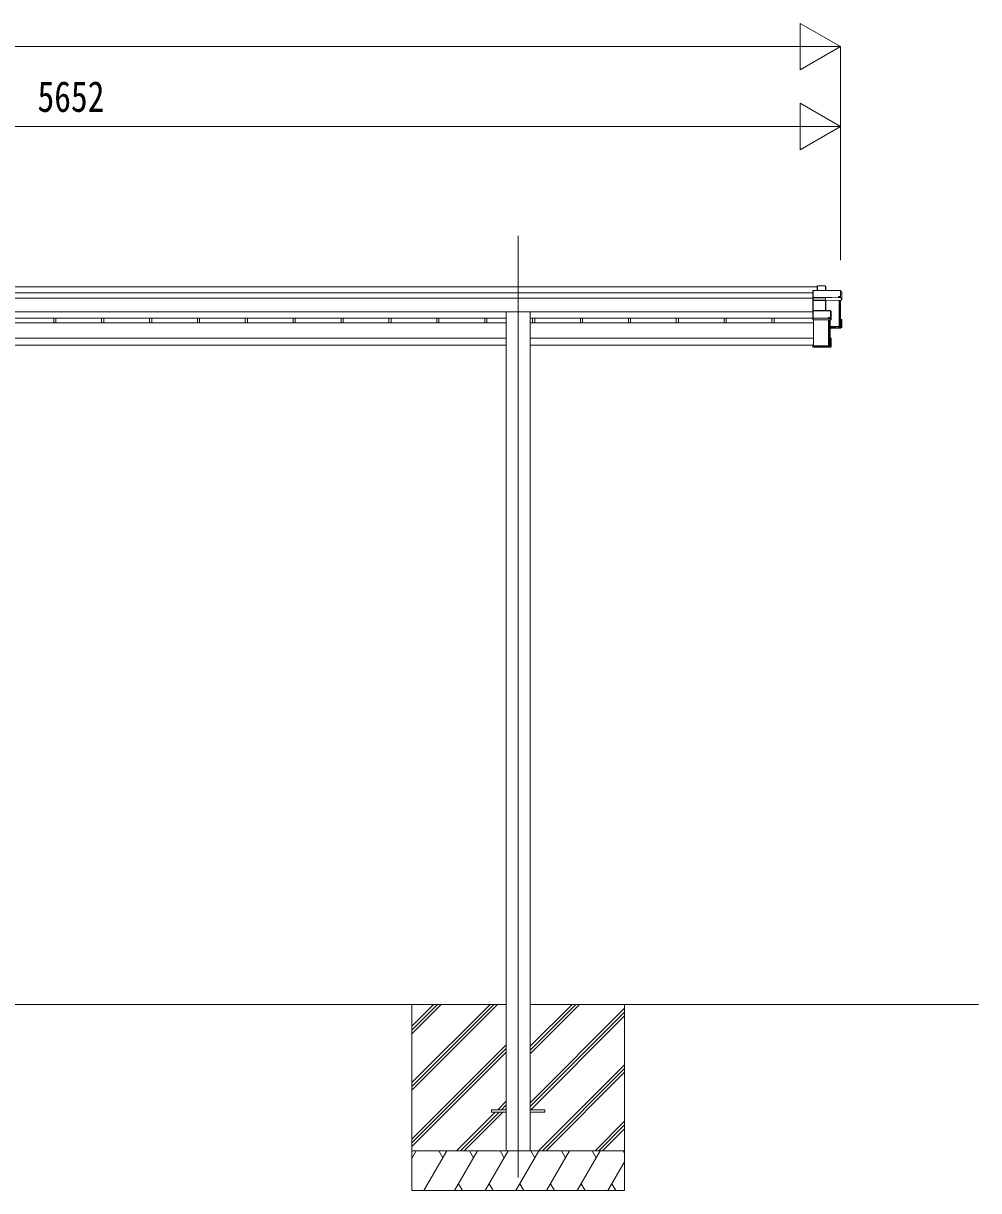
# Model space of a CAD drawing. Units: millimetres, scale not verified. Extents: x -14718 to 14718, y -10395 to 10395.
# Drawn here: x 2952 to 6544, y -6516 to -2127 of the extents above; entities that cross this region are included whole.
import ezdxf
from ezdxf.enums import TextEntityAlignment as Align

# ---------------------------------------------------------------- set-up
doc = ezdxf.new("R2010")
doc.units = ezdxf.units.MM
doc.header["$LTSCALE"] = 40
for name, color, linetype, lineweight in [('0-3_YKK_12', 40, 'Continuous', 18), ('0-4_YKK_13', 120, 'Continuous', 18), ('0-5_YKK_A1', 120, 'Continuous', 18), ('0-6_YKK_D', 200, 'Continuous', 18)]:
    doc.layers.add(name, color=color, linetype=linetype, lineweight=lineweight)
doc.styles.add('ＭＳ ゴシック', font='')
doc.styles.get('ＭＳ ゴシック').set_extended_font_data('MS Gothic')

msp = doc.modelspace()

# ---------------------------------------------------------------- linework, layer by layer
at = {"layer": '0-3_YKK_12'}
for p, q in [((4812.96, -2926.01), (4812.96, -3403.75)), ((4812.96, -3403.75), (4812.96, -6465.59))]:
    msp.add_line(p, q, dxfattribs=at)
at = {"layer": '0-4_YKK_13'}
for p, q in [((5937.06, -3114.21), (5937.91, -3113.27)), ((5937.06, -3130.97), (5937.06, -3114.21)), ((5937.91, -3130.97), (5937.91, -3113.27)), ((5938.05, -3113.16), (5967.62, -3113.16)), ((5967.62, -3113.61), (5967.62, -3113.16)), ((5968.05, -3113.41), (5969.8, -3116.4)), ((5968.11, -3113.66), (5968.11, -3130.97)), ((5969.86, -3116.65), (5968.11, -3113.66)), ((5921.91, -3131.08), (5921.06, -3132.02)), ((5921.06, -3157.44), (5921.06, -3132.02)), ((5921.92, -3158.15), (5921.06, -3157.44)), ((5921.06, -3166.94), (5921.06, -3157.44)), ((5922.06, -3131.42), (5922.06, -3157.8)), ((6024.09, -3131.42), (5922.06, -3131.42)), ((5922.06, -3157.8), (5968.54, -3157.8)), ((5922.06, -3158.35), (5922.06, -3167.7)), ((5968.56, -3158.35), (5922.06, -3158.35)), ((5922.21, -3130.97), (6024.09, -3130.97)), ((5968.54, -3157.8), (6016.56, -3155.71)), ((6016.56, -3156.26), (5968.56, -3158.35)), ((5968.56, -3158.35), (5968.56, -3158.35)), ((5968.56, -3167.72), (5968.56, -3158.35)), ((5969.86, -3130.97), (5969.86, -3116.65)), ((6016.56, -3155.71), (6016.56, -3156.26)), ((6024.09, -3131.42), (6024.09, -3130.97)), ((6024.09, -3153.29), (6024.09, -3131.42)), ((6024.52, -3131.22), (6028.93, -3138.76)), ((6024.58, -3153.34), (6025.04, -3154.13)), ((6025.04, -3157.13), (6025.04, -3154.13)), ((6025.04, -3157.13), (6028.99, -3167.64)), ((6028.99, -3167.64), (6028.99, -3139)), ((5922.19, -3167.89), (5921.06, -3166.94)), ((5921.06, -3207.74), (5921.06, -3166.94)), ((5922.06, -3167.7), (5968.09, -3167.7)), ((5922.06, -3168.24), (5922.06, -3206.72)), ((5968.09, -3167.7), (5968.09, -3168.24)), ((5968.58, -3168.33), (5968.58, -3206.72)), ((5969.45, -3170.63), (5968.58, -3168.33)), ((5969.06, -3167.83), (5969.95, -3170.2)), ((5969.48, -3206.72), (5969.48, -3170.51)), ((5969.95, -3170.2), (6028.99, -3167.64)), ((5921.92, -3206.85), (5921.06, -3207.74)), ((5921.06, -3234.71), (5921.06, -3207.74)), ((5921.92, -3235.43), (5921.06, -3234.71)), ((5921.06, -3240.09), (5921.06, -3234.71)), ((5921.06, -3240.09), (5921.06, -3240.09)), ((5922.06, -3240.93), (5921.06, -3240.09)), ((5922.06, -3206.72), (5986.51, -3206.72)), ((5922.06, -3207.17), (5922.06, -3235.08)), ((5922.06, -3235.08), (5978.99, -3235.08)), ((5922.06, -3235.62), (5922.06, -3240.93)), ((5978.99, -3235.62), (5922.06, -3235.62)), ((5922.06, -3240.93), (5988.48, -3240.93)), ((5978.99, -3232.56), (5986.51, -3232.56)), ((5978.99, -3235.08), (5978.99, -3232.56)), ((5978.99, -3235.08), (5978.99, -3235.62)), ((5978.99, -3236.87), (5978.99, -3235.62)), ((5986.98, -3236.87), (5978.99, -3236.87)), ((5986.51, -3206.72), (5986.51, -3207.17)), ((5986.81, -3206.82), (5988.77, -3208.22)), ((5988.48, -3240.93), (5986.98, -3236.87)), ((5987.01, -3232.61), (5987.47, -3233.4)), ((5987.47, -3236.37), (5987.47, -3233.4)), ((5987.47, -3236.37), (5988.98, -3240.43)), ((5988.98, -3240.43), (5988.98, -3208.62)), ((6025.06, -3240.44), (6028.53, -3240.44)), ((6025.06, -3240.55), (6028.85, -3240.55)), ((6025.06, -3241.31), (6028.05, -3241.31)), ((6025.06, -3245.36), (6026.55, -3242.8)), ((6025.06, -3242.8), (6026.55, -3242.8)), ((6026.55, -3267.12), (6026.55, -3242.8)), ((6028.05, -3241.31), (6028.88, -3240.58)), ((6028.05, -3241.31), (6028.05, -3268.55)), ((6028.99, -3269.55), (6028.99, -3240.91)), ((5985.06, -3268.93), (6026.55, -3267.12)), ((6028.05, -3268.55), (5985.06, -3270.42)), ((6016.56, -3273.24), (5985.06, -3274.61)), ((6016.56, -3273.24), (5988.98, -3274.44)), ((6025.04, -3272.54), (6016.56, -3272.91)), ((6016.56, -3272.91), (6016.56, -3273.24)), ((6022.21, -3263.84), (6022.21, -3267.31)), ((6025.04, -3272.54), (6028.99, -3269.55)), ((5921.06, -3335.49), (5923.06, -3335.49)), ((5921.06, -3335.49), (5921.06, -3335.94)), ((5923.06, -3335.94), (5923.06, -3335.49)), ((5988.48, -3310.04), (5985.06, -3310.04)), ((5985.06, -3310.88), (5988.03, -3310.88)), ((5986.53, -3312.38), (5985.06, -3312.38)), ((5986.53, -3340.31), (5986.53, -3312.38)), ((5988.98, -3342.35), (5988.98, -3310.54)), ((5921.06, -3335.94), (5921.06, -3341.81)), ((5921.06, -3335.94), (5923.06, -3335.94)), ((5988.03, -3341.81), (5921.06, -3341.81)), ((5922.06, -3342.84), (5921.06, -3341.81)), ((5921.92, -3344.12), (5921.06, -3343.23)), ((5922.06, -3342.84), (5988.48, -3342.84)), ((5922.06, -3344.25), (5922.06, -3342.84)), ((5978.99, -3344.25), (5922.06, -3344.25)), ((5978.99, -3344.25), (5922.06, -3344.25)), ((5923.06, -3335.94), (5923.06, -3340.31)), ((5923.06, -3340.31), (5986.53, -3340.31)), ((5978.99, -3343.92), (5978.99, -3344.25)), ((5986.98, -3343.92), (5978.99, -3343.92)), ((5978.99, -3344.25), (5978.99, -3344.25)), ((5984.64, -3339.57), (5984.64, -3340.31)), ((5988.48, -3342.84), (5986.98, -3343.92)), ((5988.77, -3342.75), (5987.27, -3343.82)), ((5988.84, -3342.69), (5988.03, -3341.81)), ((4712.96, -6211.09), (4712.96, -6220.09)), ((4767.96, -6211.09), (4712.96, -6211.09)), ((4767.96, -6220.09), (4712.96, -6220.09)), ((4912.96, -6211.09), (4857.96, -6211.09)), ((4912.96, -6220.09), (4857.96, -6220.09)), ((4912.96, -6211.09), (4912.96, -6220.09))]:
    msp.add_line(p, q, dxfattribs=at)
for points in [[(5967.62, -3130.97), (5967.62, -3113.61), (5938.26, -3113.61), (5938.26, -3130.97)], [(6016.56, -3155.71), (6016.56, -3153.29), (6024.09, -3153.29)], [(6025.04, -3157.13), (6016.56, -3157.5), (6016.56, -3156.26)], [(6028.99, -3139), (6024.58, -3131.46), (6024.58, -3153.34)], [(5968.09, -3206.72), (5968.09, -3168.24), (5922.06, -3168.24)], [(5968.56, -3167.72), (5968.55, -3167.72), (5968.55, -3167.72)], [(5986.51, -3232.56), (5986.51, -3207.17), (5922.06, -3207.17)], [(5988.98, -3208.62), (5987.01, -3207.22), (5987.01, -3232.61)], [(5985.06, -3271.46), (6028.99, -3269.55), (6028.99, -3269.55), (6028.05, -3268.55)], [(5988.84, -3310.16), (5988.03, -3310.88), (5988.03, -3341.81)], [(5921.06, -3341.81), (5921.06, -3341.81), (5921.06, -3343.23)]]:
    msp.add_lwpolyline(points, dxfattribs=at)
for centre, radius, start, end in [((5967.62, -3113.66), 0.5, 30.33313, 90), ((5967.73, -3115.02), 1.41, 74.15609, 94.61217), ((5967.62, -3113.66), 0.494, 359.98098, 30.32316), ((6024.09, -3131.47), 0.5, 30.33313, 90), ((6024.2, -3132.82), 1.41, 74.15609, 94.61217), ((6024.2, -3154.7), 1.41, 74.15609, 94.61217), ((6024.09, -3131.46), 0.494, 359.98098, 30.32316), ((5968.95, -3168.21), 0.63, 129.50604, 184.71108), ((5969.09, -3168.33), 0.502, 92.80646, 179.3843), ((5986.51, -3207.22), 0.5, 54.45407, 90), ((5986.63, -3208.58), 1.41, 74.15609, 94.61217), ((5986.63, -3233.97), 1.41, 74.15609, 94.61217), ((5986.52, -3207.22), 0.498, 0.1799, 54.43322)]:
    msp.add_arc(centre, radius, start, end, dxfattribs=at)
for centre, major_axis, ratio, start_param, end_param in [((5937.56, -3113.66), (-0.499, -0.499), 0.052408, 3.0892328, 3.8746309), ((5938.26, -3113.66), (-0.499, 0.499), 0.052408, 4.7647489, 5.550147), ((5922.26, -3131.47), (-0.372, 0.372), 0.900404, 5.4454273, 6.2308254), ((5921.56, -3131.47), (0.372, 0.372), 0.900404, 5.550147, 6.3355452), ((5921.56, -3157.85), (0.372, 0.372), 0.900404, 4.7952921, 5.550147), ((5921.56, -3157.85), (-0.498, 0.498), 0.083094, 3.2244958, 3.9793507), ((5968.54, -3157.85), (-0.011, 0.5), 0.002284, 3.307366, 4.8170591), ((5969.39, -3116.7), (0.257, 0.444), 0.891995, 5.2871388, 6.0006), ((5922.56, -3168.19), (-0.498, 0.498), 0.083094, 0.0829031, 0.837758), ((5922.56, -3168.19), (0.372, 0.372), 0.900404, 1.6536995, 2.4085544), ((5968.09, -3167.86), (-1, 0), 0.165356, 4.2226982, 4.712389), ((5968.09, -3168.36), (-0.5, 0), 0.226184, 4.2102939, 4.712389), ((5968.09, -3168.38), (-0.5, -0.046), 0.224394, 3.1821146, 4.1897293), ((5968.06, -3167.88), (-1, -0.045), 0.165035, 4.1904357, 4.1933299), ((5968.06, -3167.88), (-1, -0.045), 0.165035, 3.1952984, 4.1904357), ((5969.95, -3170.63), (-0.495, -0.086), 0.832908, 4.5579552, 6.0814725), ((5921.56, -3207.22), (0.5, 0.5), 0.02182, 6.2613687, 7.0162236), ((5921.56, -3207.22), (0.372, 0.372), 0.900404, 5.550147, 6.3050019), ((5921.56, -3235.13), (0.372, 0.372), 0.900404, 4.7952921, 5.550147), ((5921.56, -3235.13), (-0.498, 0.498), 0.083094, 3.2244958, 3.9793507), ((5986.97, -3236.37), (-0.479, 0.147), 0.993384, 1.8707271, 3.4377965), ((5988.5, -3240.51), (-0.498, -0.074), 0.830741, 1.394861, 2.1783957), ((5988.5, -3208.65), (0.169, 0.473), 0.931403, 5.0793173, 5.862852), ((5988.5, -3240.51), (0.289, 0.44), 0.847113, 4.5883003, 5.371835), ((6028.48, -3240.94), (-0.474, -0.272), 0.885613, 3.4570579, 4.242456), ((6028.52, -3240.87), (-0.491, 0.117), 0.873782, 4.1213673, 4.1933043), ((6028.52, -3240.86), (-0.257, 0.444), 0.891995, 4.1376391, 4.8511003), ((5988.5, -3310.46), (-0.498, 0.074), 0.830741, 4.1047896, 4.8883243), ((5988.5, -3310.46), (-0.289, 0.44), 0.847113, 4.052943, 4.8364777), ((5921.56, -3343.75), (-0.5, 0.5), 0.02182, 2.4085544, 3.1634093), ((5986.97, -3343.42), (-0.479, 0.147), 0.993384, 1.8707271, 2.4924516), ((5988.5, -3342.32), (0.255, 0.46), 0.938446, 3.6212269, 4.4047616), ((5988.5, -3342.32), (-0.169, 0.473), 0.931403, 3.561926, 4.3454607)]:
    msp.add_ellipse(centre, major_axis=major_axis, ratio=ratio, start_param=start_param, end_param=end_param, dxfattribs=at)
at = {"layer": '0-5_YKK_A1'}
for p, q in [((380.36, -3117.02), (5937.06, -3117.02)), ((380.36, -3139.89), (5921.06, -3139.89)), ((380.36, -3160.05), (5921.06, -3160.05)), ((6019.93, -3168.03), (6019.93, -3265.98)), ((6023.04, -3167.89), (6023.04, -3263.01)), ((6023.56, -3167.87), (6023.56, -3265.68)), ((6025.06, -3167.81), (6025.06, -3265.68)), ((380.36, -3211.25), (5921.06, -3211.25)), ((1558.27, -3235.57), (4767.77, -3235.57)), ((3066.81, -3235.57), (3066.81, -3252.2)), ((3074.96, -3235.57), (3074.96, -3252.2)), ((3246.81, -3235.57), (3246.81, -3252.2)), ((3254.96, -3235.57), (3254.96, -3252.2)), ((3426.81, -3235.57), (3426.81, -3252.2)), ((3434.96, -3235.57), (3434.96, -3252.2)), ((3606.81, -3235.57), (3606.81, -3252.2)), ((3614.96, -3235.57), (3614.96, -3252.2)), ((3786.81, -3235.57), (3786.81, -3252.2)), ((3794.96, -3235.57), (3794.96, -3252.2)), ((3966.81, -3235.57), (3966.81, -3252.2)), ((3974.96, -3235.57), (3974.96, -3252.2)), ((4146.81, -3235.57), (4146.81, -3252.2)), ((4154.96, -3235.57), (4154.96, -3252.2)), ((4326.81, -3235.57), (4326.81, -3252.2)), ((4334.96, -3235.57), (4334.96, -3252.2)), ((4506.81, -3235.57), (4506.81, -3252.2)), ((4514.96, -3235.57), (4514.96, -3252.2)), ((4686.81, -3235.57), (4686.81, -3252.2)), ((4694.96, -3235.57), (4694.96, -3252.2)), ((4767.76, -3211.25), (4767.76, -6365.59)), ((4858.16, -3211.25), (4858.16, -6365.59)), ((4858.17, -3235.57), (5921.06, -3235.57)), ((4866.91, -3235.57), (4866.91, -3252.2)), ((4875.06, -3235.57), (4875.06, -3252.2)), ((5046.91, -3235.57), (5046.91, -3252.2)), ((5055.06, -3235.57), (5055.06, -3252.2)), ((5226.91, -3235.57), (5226.91, -3252.2)), ((5235.06, -3235.57), (5235.06, -3252.2)), ((5406.91, -3235.57), (5406.91, -3252.2)), ((5415.06, -3235.57), (5415.06, -3252.2)), ((5586.91, -3235.57), (5586.91, -3252.2)), ((5595.06, -3235.57), (5595.06, -3252.2)), ((5766.91, -3235.57), (5766.91, -3252.2)), ((5775.06, -3235.57), (5775.06, -3252.2)), ((5923.56, -3339.57), (5923.56, -3240.93)), ((5979.93, -3240.93), (5979.93, -3339.57)), ((5983.56, -3240.93), (5983.56, -3339.28)), ((5985.06, -3240.93), (5985.06, -3339.28)), ((4767.76, -3252.2), (1558.26, -3252.2)), ((4858.16, -3252.2), (5923.56, -3252.2)), ((6019.93, -3265.98), (5985.06, -3265.98)), ((6019.93, -3265.98), (5985.06, -3265.98)), ((6023.04, -3263.01), (6020.14, -3265.89)), ((6024.76, -3265.98), (6023.86, -3265.98)), ((4767.76, -3310.77), (1558.26, -3310.77)), ((4858.16, -3310.77), (5923.56, -3310.77)), ((4767.76, -3336.84), (1558.26, -3336.86)), ((4858.16, -3336.85), (5921.06, -3336.86)), ((5923.06, -3336.85), (5923.56, -3336.85)), ((5979.93, -3339.57), (5923.56, -3339.57)), ((5983.04, -3336.6), (5980.14, -3339.49)), ((5984.76, -3339.57), (5983.86, -3339.57)), ((1558.06, -5815.59), (4767.96, -5815.59)), ((4412.96, -5815.59), (4412.96, -6515.58)), ((4412.96, -6109.56), (4706.94, -5815.59)), ((4412.96, -6123.7), (4721.08, -5815.59)), ((4412.96, -6137.85), (4735.22, -5815.59)), ((4412.96, -5897.43), (4494.8, -5815.59)), ((4412.96, -5911.57), (4508.94, -5815.59)), ((4412.96, -5925.71), (4523.09, -5815.59)), ((4857.96, -6001.22), (5043.59, -5815.59)), ((4857.96, -5987.07), (5029.45, -5815.59)), ((4857.96, -5972.93), (5015.3, -5815.59)), ((4857.96, -5815.59), (6543.91, -5815.59)), ((4857.96, -6185.06), (5212.96, -5830.07)), ((5212.96, -5815.59), (5212.96, -6515.58)), ((4857.96, -6199.2), (5212.96, -5844.21)), ((4860.22, -6211.09), (5212.96, -5858.35)), ((4412.96, -6321.69), (4767.96, -5966.7)), ((4412.96, -6335.84), (4767.96, -5980.84)), ((4412.96, -6349.98), (4767.96, -5994.98)), ((4889.56, -6365.59), (5212.96, -6042.2)), ((4903.71, -6365.59), (5212.96, -6056.34)), ((4917.85, -6365.59), (5212.96, -6070.48)), ((4735.7, -6211.09), (4767.96, -6178.83)), ((4581.2, -6365.59), (4726.7, -6220.09)), ((4595.34, -6365.59), (4740.84, -6220.09)), ((4609.48, -6365.59), (4754.98, -6220.09)), ((4749.84, -6211.09), (4767.96, -6192.97)), ((4763.98, -6211.09), (4767.96, -6207.11)), ((5101.7, -6365.59), (5212.96, -6254.33)), ((5115.84, -6365.59), (5212.96, -6268.47)), ((5129.98, -6365.59), (5212.96, -6282.61)), ((4412.96, -6394.53), (4429.67, -6365.58)), ((5212.96, -6365.59), (4412.96, -6365.59)), ((4414.66, -6391.57), (4412.96, -6388.61)), ((4457.5, -6515.58), (4544.1, -6365.58)), ((4529.1, -6391.57), (4514.1, -6365.59)), ((4572.97, -6515.58), (4659.58, -6365.58)), ((4644.57, -6391.57), (4629.57, -6365.59)), ((4688.44, -6515.58), (4775.05, -6365.59)), ((4760.04, -6391.57), (4745.04, -6365.58)), ((4803.91, -6515.58), (4890.52, -6365.59)), ((4875.52, -6391.57), (4860.51, -6365.58)), ((4919.38, -6515.58), (5005.99, -6365.59)), ((4990.99, -6391.57), (4975.99, -6365.58)), ((5034.85, -6515.58), (5121.46, -6365.59)), ((5106.46, -6391.57), (5091.46, -6365.58)), ((5150.32, -6515.58), (5212.96, -6407.1)), ((5212.96, -6376.03), (5206.93, -6365.58)), ((4587.97, -6489.61), (4602.97, -6515.58)), ((4703.44, -6489.6), (4718.44, -6515.58)), ((4818.91, -6489.61), (4833.91, -6515.58)), ((4934.38, -6489.61), (4949.38, -6515.58)), ((5049.85, -6489.61), (5064.85, -6515.58)), ((5165.32, -6489.61), (5180.32, -6515.58)), ((4412.96, -6515.58), (5212.96, -6515.58))]:
    msp.add_line(p, q, dxfattribs=at)
for centre, radius, start, end in [((6019.93, -3265.68), 0.301, 269.97302, 314.80486), ((6023.26, -3263.22), 0.3, 0.29363, 134.92849), ((6023.85, -3265.68), 0.299, 180.1578, 270.15693), ((6024.76, -3265.68), 0.299, 269.84307, 359.8422), ((5979.93, -3339.27), 0.301, 269.97302, 314.80486), ((5983.26, -3336.82), 0.3, 0.29363, 134.92849), ((5983.85, -3339.27), 0.299, 180.1578, 270.15693), ((5984.76, -3339.27), 0.299, 269.84307, 359.8422)]:
    msp.add_arc(centre, radius, start, end, dxfattribs=at)
at = {"layer": '0-6_YKK_D'}
for p, q in [((6024.95, -2214.15), (5873.4, -2126.65)), ((5873.4, -2126.65), (5873.4, -2301.65)), ((-4384.24, -2214.15), (5849.95, -2214.15)), ((6024.95, -2214.15), (5721.85, -2214.15)), ((6024.95, -2214.15), (5873.4, -2301.65)), ((6024.95, -3017.02), (6024.95, -2213.15)), ((6024.95, -2514.15), (5873.4, -2426.65)), ((5873.4, -2426.65), (5873.4, -2601.65)), ((547.86, -2514.15), (5849.95, -2514.15)), ((6024.95, -2514.15), (5721.85, -2514.15)), ((6024.95, -2514.15), (5873.4, -2601.65)), ((6024.95, -3017.02), (6024.95, -2513.15))]:
    msp.add_line(p, q, dxfattribs=at)

# ---------------------------------------------------------------- texts
at = {"layer": '0-6_YKK_D', "style": 'ＭＳ ゴシック', "width": 0.8}
msp.add_text('5652', height=115.5, dxfattribs=at).set_placement((3005.71, -2494.15), align=Align.BOTTOM_LEFT)

doc.saveas('drawing.dxf')
